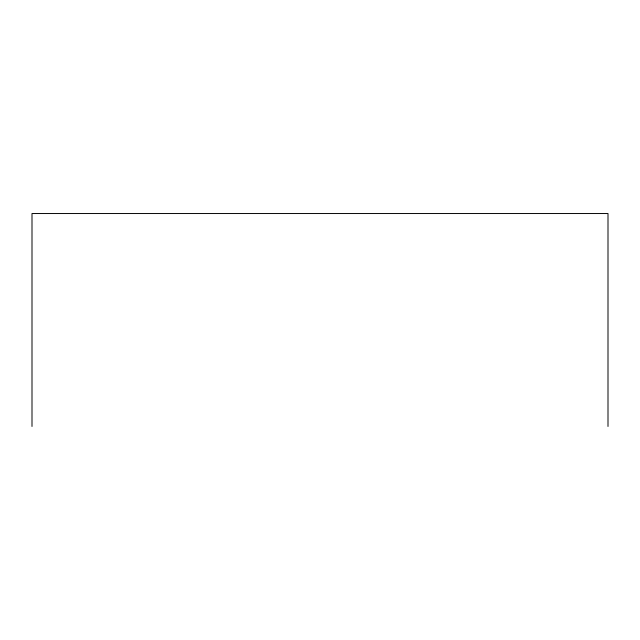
<?xml version="1.0" encoding="UTF-8"?>
<svg xmlns="http://www.w3.org/2000/svg" width="640" height="640" viewBox="0 0 640 640"><rect width="100%" height="100%" fill="white"/><g stroke="black" fill="none" stroke-linecap="round" stroke-linejoin="round"><path stroke-width="0.96" d="M608 426.464L608 213.536L32 213.536L32 426.464"/></g></svg>
